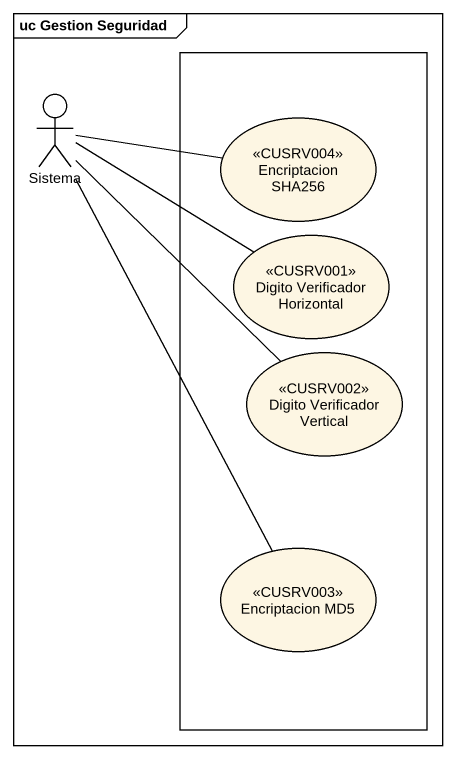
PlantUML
@startuml
mainframe uc Gestion Seguridad
rectangle " " as rectangle1 {
  usecase "Encriptacion SHA256" as Encriptacion_SHA256 <<CUSRV004>>
  usecase "Digito Verificador Horizontal" as Digito_Verificador <<CUSRV001>>
  usecase "Digito Verificador Vertical" as Digito_Verificador_Vertical <<CUSRV002>>
  usecase "Encriptacion MD5" as Encriptacion_MD5 <<CUSRV003>>
}
actor Sistema
Sistema -right- Encriptacion_SHA256
Sistema -right- Digito_Verificador
Sistema -- Digito_Verificador_Vertical
Sistema -- Encriptacion_MD5
@enduml
